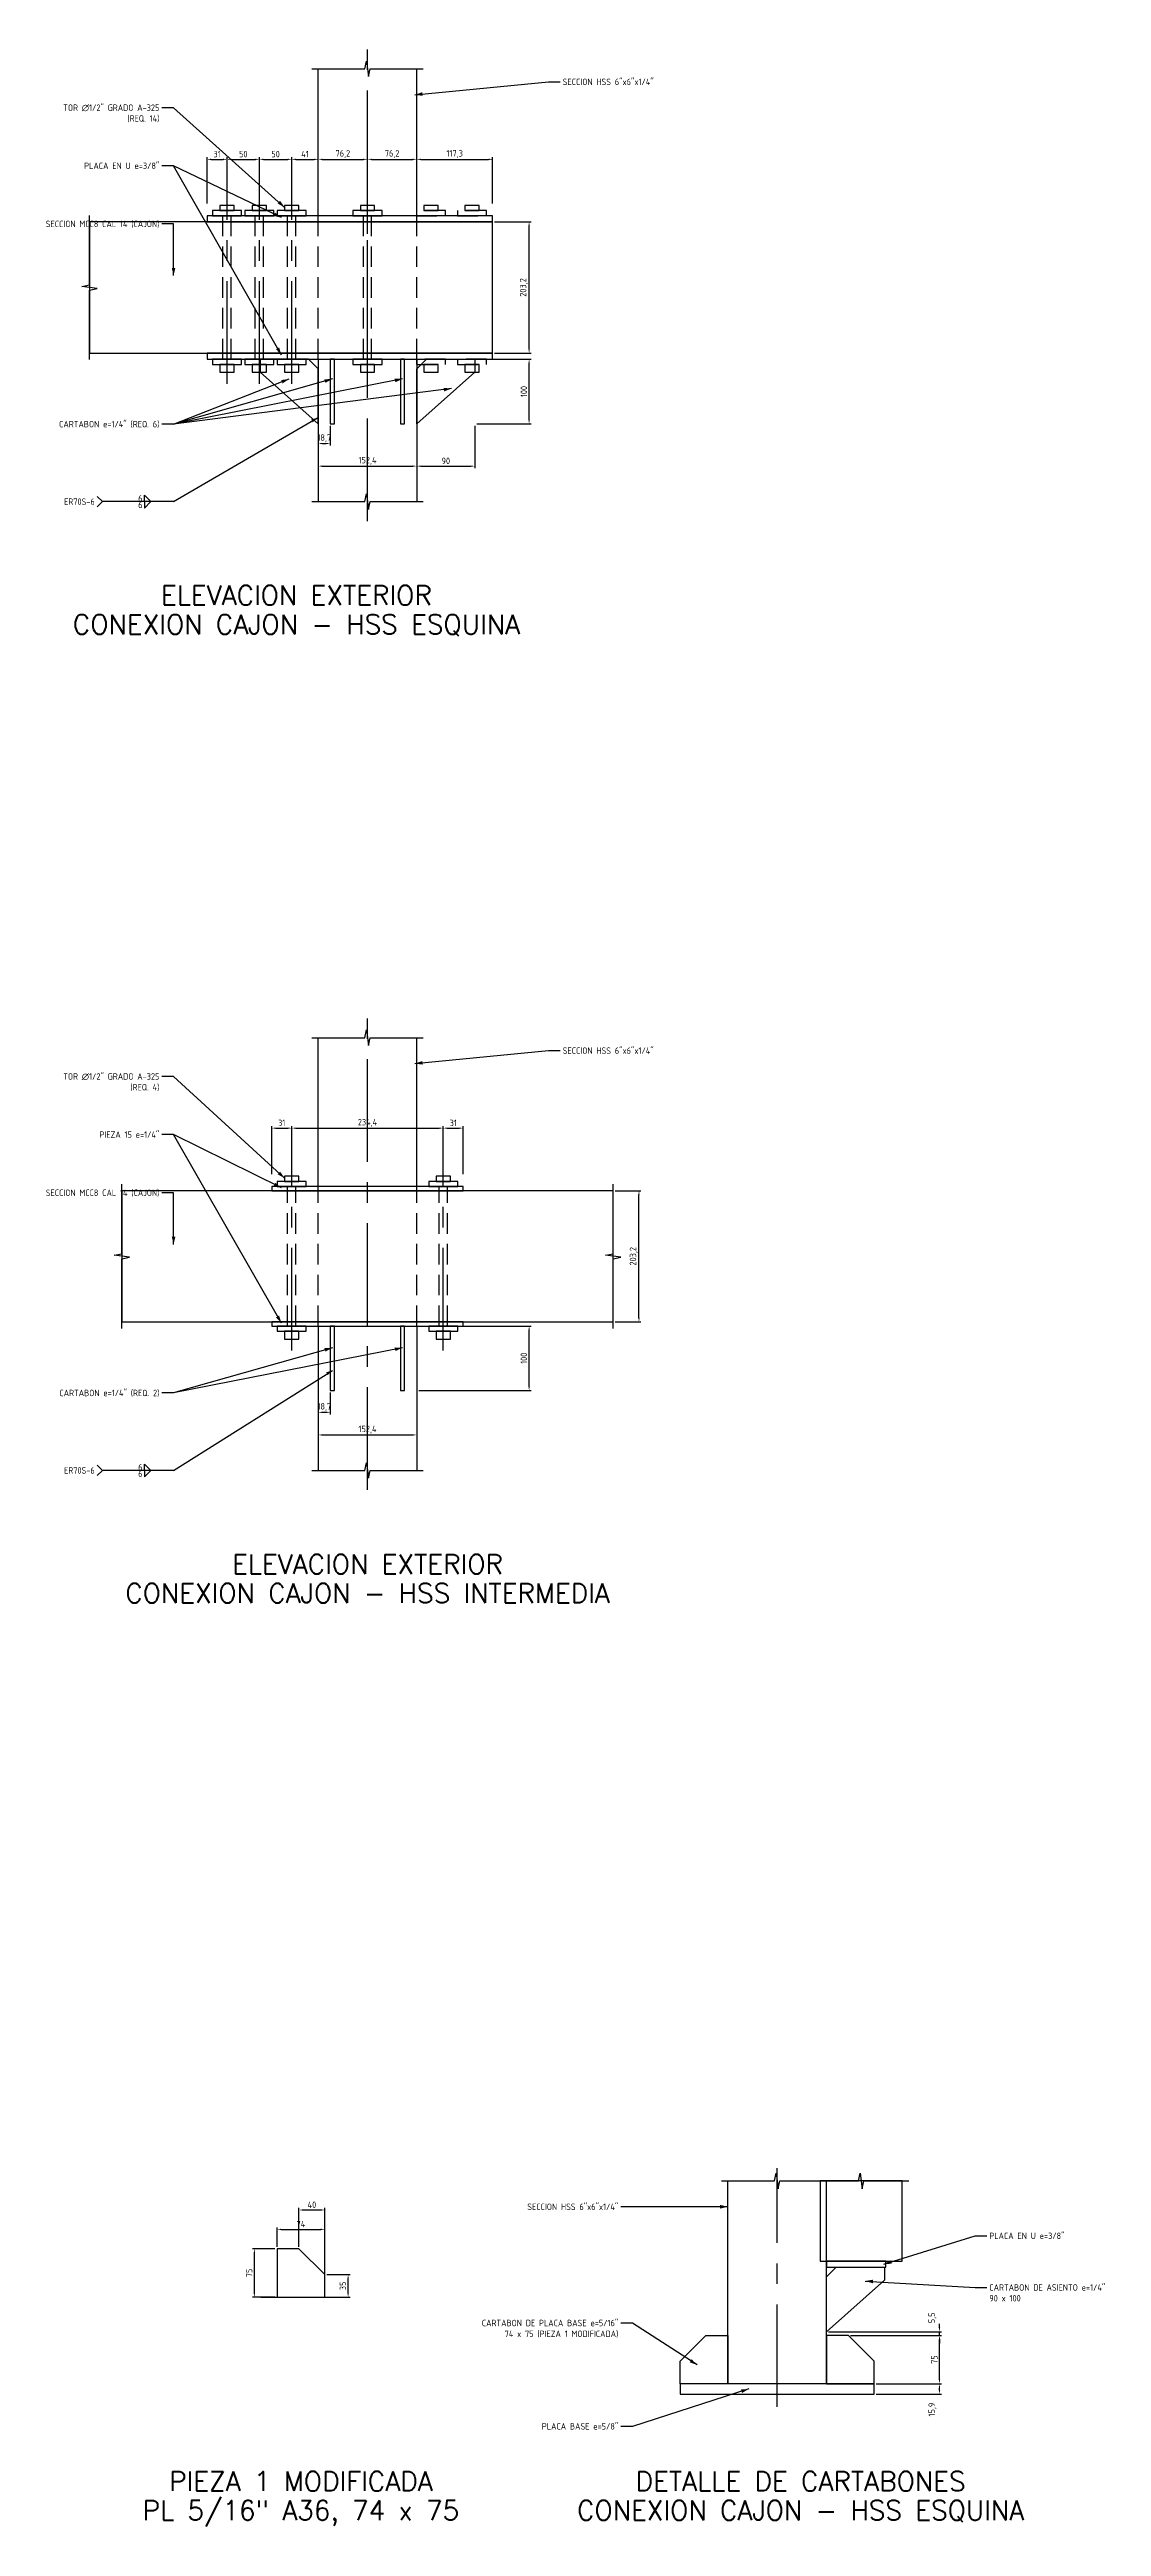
# Model space of a CAD drawing. Header units: millimetres. Extents: x -550 to 4085, y -3395 to 470.
# Drawn here: x 2458 to 4085, y -3365 to 470 of the extents above; entities that cross this region are included whole.
import ezdxf

# ---------------------------------------------------------------- set-up
doc = ezdxf.new("R2010")
doc.units = ezdxf.units.MM
doc.header["$LTSCALE"] = 5
doc.linetypes.add('CENTER', pattern=[50.8, 31.75, -6.35, 6.35, -6.35])
doc.linetypes.add('HIDDEN', pattern=[9.525, 6.35, -3.175])
doc.layers.add('TRAZO-01', color=8, linetype='Continuous')
doc.layers.add('TRAZOS-01', color=8, linetype='Continuous')
doc.styles.add('ISO Proportional', font='isocp.shx')
doc.styles.add('X200-000', font='simplex.shx')
doc.dimstyles.new('STD 05', dxfattribs={"dimscale": 5, "dimtxt": 2, "dimasz": 1.25, "dimexe": 0.625, "dimexo": 0.625, "dimtad": 1, "dimzin": 12, "dimtxsty": 'ISO Proportional', "dimcen": 2.5, "dimclrt": 2, "dimazin": 3, "dimtfac": 1, "dimtmove": 0, "dimatfit": 1})

msp = doc.modelspace()

# ---------------------------------------------------------------- linework, layer by layer
at = {"layer": 'TRAZOS-01', "color": 1, "linetype": 'CENTER'}
for p, q in [((2950, -260), (2950, 470)), ((2732.8, -47.465), (2732.8, 250.665)), ((2782.8, -47.465), (2782.8, 250.665)), ((2832.8, -47.465), (2832.8, 250.665)), ((2950, -47.465), (2950, 250.665)), ((2950, -1760), (2950, -1030)), ((2832.8, -1544.29), (2832.8, -1252.51)), ((3067.2, -1544.29), (3067.2, -1252.51)), ((3583.8, -3180), (3583.8, -2810)), ((2785, -3010), (2905, -3010))]:
    msp.add_line(p, q, dxfattribs=at)
at = {"layer": 'TRAZOS-01', "color": 7}
for p, q in [((2873.8, 212.725), (2873.8, 440)), ((3026.2, 212.725), (3026.2, 440)), ((2873.8, -9.525), (2873.8, -230)), ((3026.2, -9.525), (3026.2, -230)), ((2873.8, -1290.45), (2873.8, -1060)), ((3026.2, -1290.45), (3026.2, -1060)), ((2873.8, -1506.35), (2873.8, -1730)), ((3026.2, -1506.35), (3026.2, -1730)), ((3507.6, -3144.1), (3507.6, -2830)), ((3660, -3144.1), (3660, -2830))]:
    msp.add_line(p, q, dxfattribs=at)
at = {"layer": 'TRAZOS-01', "color": 2}
for p, q in [((3023.2, 400), (3230, 420)), ((3230, 420), (3248, 420)), ((2650, 380), (2632, 380)), ((2821.8, 225.665), (2650, 380)), ((2650, 290), (2632, 290)), ((2816.8, 209.725), (2650, 290)), ((2816.8, -3), (2650, 290)), ((2650, 200), (2632, 200)), ((2650, 120), (2650, 200)), ((2895.675, -40), (2650, -110)), ((3004.325, -40), (2650, -110)), ((2650, -110), (2828.8, -40)), ((3080, -55), (2650, -110)), ((2650, -110), (2632, -110)), ((3023.2, -1100), (3230, -1080)), ((3230, -1080), (3248, -1080)), ((2650, -1120), (2632, -1120)), ((2821.8, -1277.51), (2650, -1120)), ((2650, -1210), (2632, -1210)), ((2816.8, -1292.45), (2650, -1210)), ((2816.8, -1502), (2650, -1210)), ((2650, -1300), (2632, -1300)), ((2650, -1380), (2650, -1300)), ((2895.675, -1540), (2650, -1610)), ((3004.325, -1540), (2650, -1610)), ((2650, -1610), (2632, -1610)), ((3360, -2870), (3342, -2870)), ((3507.6, -2870), (3360, -2870)), ((3748.8, -2959), (3890, -2915)), ((3890, -2915), (3908, -2915)), ((3720, -2985), (3890, -2995)), ((3890, -2995), (3908, -2995)), ((3360, -3050), (3342, -3050)), ((3460, -3115), (3360, -3050)), ((3540, -3152), (3360, -3210)), ((3360, -3210), (3342, -3210))]:
    msp.add_line(p, q, dxfattribs=at)
at = {"layer": 'TRAZOS-01', "color": 3, "linetype": 'HIDDEN'}
for p, q in [((2726.45, -9.525), (2726.45, 212.725)), ((2739.15, -9.525), (2739.15, 212.725)), ((2776.45, -9.525), (2776.45, 212.725)), ((2789.15, -9.525), (2789.15, 212.725)), ((2826.45, -9.525), (2826.45, 212.725)), ((2839.15, -9.525), (2839.15, 212.725)), ((2943.65, -9.525), (2943.65, 212.725)), ((2956.35, -9.525), (2956.35, 212.725)), ((2826.45, -1506.35), (2826.45, -1290.45)), ((2839.15, -1506.35), (2839.15, -1290.45)), ((3060.85, -1506.35), (3060.85, -1290.45)), ((3073.55, -1506.35), (3073.55, -1290.45))]:
    msp.add_line(p, q, dxfattribs=at)
at = {"layer": 'TRAZOS-01', "color": 7, "linetype": 'HIDDEN'}
for p, q in [((2873.8, -9.525), (2873.8, 212.725)), ((3026.2, -9.525), (3026.2, 212.725)), ((2873.8, -1506.35), (2873.8, -1290.45)), ((3026.2, -1506.35), (3026.2, -1290.45))]:
    msp.add_line(p, q, dxfattribs=at)
at = {"layer": 'TRAZOS-01', "color": 5}
for p, q in [((2650, -230), (2872.8, -100)), ((2540, -230), (2532, -222)), ((2540, -230), (2532, -238)), ((2650, -230), (2540, -230)), ((2650, -1730), (2895.675, -1575)), ((2540, -1730), (2532, -1722)), ((2540, -1730), (2532, -1738)), ((2650, -1730), (2540, -1730))]:
    msp.add_line(p, q, dxfattribs=at)
at = {"layer": 'TRAZOS-01'}
for points in [[(2863.8, 440), (2946, 440), (2948.5, 452), (2951.5, 428), (2954, 440), (3036.2, 440)], [(2520, -10), (2520, 97.6), (2532, 100.1), (2508, 103.1), (2520, 105.6), (2520, 213.2)], [(2863.8, -230), (2946, -230), (2948.5, -218), (2951.5, -242), (2954, -230), (3036.2, -230)], [(2863.8, -1060), (2946, -1060), (2948.5, -1048), (2951.5, -1072), (2954, -1060), (3036.2, -1060)], [(2570, -1510), (2570, -1402.4), (2582, -1399.9), (2558, -1396.9), (2570, -1394.4), (2570, -1286.8)], [(3330, -1510), (3330, -1402.4), (3342, -1399.9), (3318, -1396.9), (3330, -1394.4), (3330, -1286.8)], [(2863.8, -1730), (2946, -1730), (2948.5, -1718), (2951.5, -1742), (2954, -1730), (3036.2, -1730)], [(3497.6, -2830), (3579.8, -2830), (3582.3, -2818), (3585.3, -2842), (3587.8, -2830), (3670, -2830)], [(3640.3, -2830), (3709.8, -2830), (3712.3, -2818), (3715.3, -2842), (3717.8, -2830), (3787.3, -2830)]]:
    msp.add_lwpolyline(points, dxfattribs=at)
at = {"layer": 'TRAZOS-01', "color": 4}
for points in [[(2520, 0), (3143.5, 0), (3143.5, 203.2), (2520, 203.2)], [(2570, -1500), (3330, -1500), (3330, -1296.8), (2570, -1296.8)], [(3650.3, -2954.1), (3777.3, -2954.1), (3777.3, -2830), (3650.3, -2830)]]:
    msp.add_lwpolyline(points, close=True, dxfattribs=at)
at = {"layer": 'TRAZOS-01', "color": 41}
for points in [[(2701.8, 203.2), (3143.5, 203.2), (3143.5, 212.725), (2701.8, 212.725)], [(2701.8, -9.525), (3143.5, -9.525), (3143.5, 0), (2701.8, 0)], [(2858.8, -9.525), (2783.8, -9.525), (2783.8, -29.525), (2873.8, -109.525), (2873.8, -24.525)], [(2892.5, -109.525), (2898.85, -109.525), (2898.85, -9.525), (2892.5, -9.525)], [(3001.15, -109.525), (3007.5, -109.525), (3007.5, -9.525), (3001.15, -9.525)], [(3041.2, -9.525), (3116.2, -9.525), (3116.2, -29.525), (3026.2, -109.525), (3026.2, -24.525)], [(2801.8, -1296.8), (3098.2, -1296.8), (3098.2, -1290.45), (2801.8, -1290.45)], [(2801.8, -1506.35), (3098.2, -1506.35), (3098.2, -1500), (2801.8, -1500)], [(2892.5, -1606.35), (2898.85, -1606.35), (2898.85, -1506.35), (2892.5, -1506.35)], [(3001.15, -1606.35), (3007.5, -1606.35), (3007.5, -1506.35), (3001.15, -1506.35)], [(2810, -3010), (2884, -3010), (2884, -2975), (2844, -2935), (2810, -2935)], [(3660, -2963.625), (3751.8, -2963.625), (3751.8, -2954.1), (3660, -2954.1)], [(3675, -2963.625), (3750, -2963.625), (3750, -2983.625), (3660, -3063.625), (3660, -2978.625)], [(3507.6, -3144.1), (3433.6, -3144.1), (3433.6, -3109.1), (3473.6, -3069.1), (3507.6, -3069.1)], [(3660, -3144.1), (3734, -3144.1), (3734, -3109.1), (3694, -3069.1), (3660, -3069.1)], [(3433.8, -3160), (3733.8, -3160), (3733.8, -3144.1), (3433.8, -3144.1)]]:
    msp.add_lwpolyline(points, close=True, dxfattribs=at)
at = {"layer": 'TRAZOS-01', "color": 3}
for points in [[(2710.3, 212.725), (2755.3, 212.725), (2755.3, 220.665), (2710.3, 220.665)], [(2721.8, 220.665), (2743.8, 220.665), (2743.8, 228.665), (2721.8, 228.665)], [(2760.3, 212.725), (2805.3, 212.725), (2805.3, 220.665), (2760.3, 220.665)], [(2771.8, 220.665), (2793.8, 220.665), (2793.8, 228.665), (2771.8, 228.665)], [(2810.3, 212.725), (2855.3, 212.725), (2855.3, 220.665), (2810.3, 220.665)], [(2821.8, 220.665), (2843.8, 220.665), (2843.8, 228.665), (2821.8, 228.665)], [(2927.5, 212.725), (2972.5, 212.725), (2972.5, 220.665), (2927.5, 220.665)], [(2939, 220.665), (2961, 220.665), (2961, 228.665), (2939, 228.665)], [(2710.3, -17.465), (2755.3, -17.465), (2755.3, -9.525), (2710.3, -9.525)], [(2721.8, -29.765), (2743.8, -29.765), (2743.8, -17.465), (2721.8, -17.465)], [(2760.3, -17.465), (2805.3, -17.465), (2805.3, -9.525), (2760.3, -9.525)], [(2771.8, -29.765), (2793.8, -29.765), (2793.8, -17.465), (2771.8, -17.465)], [(2810.3, -17.465), (2855.3, -17.465), (2855.3, -9.525), (2810.3, -9.525)], [(2821.8, -29.765), (2843.8, -29.765), (2843.8, -17.465), (2821.8, -17.465)], [(2927.5, -17.465), (2972.5, -17.465), (2972.5, -9.525), (2927.5, -9.525)], [(2939, -29.765), (2961, -29.765), (2961, -17.465), (2939, -17.465)], [(2810.3, -1290.45), (2855.3, -1290.45), (2855.3, -1282.51), (2810.3, -1282.51)], [(2821.8, -1282.51), (2843.8, -1282.51), (2843.8, -1274.51), (2821.8, -1274.51)], [(3044.7, -1290.45), (3089.7, -1290.45), (3089.7, -1282.51), (3044.7, -1282.51)], [(3056.2, -1282.51), (3078.2, -1282.51), (3078.2, -1274.51), (3056.2, -1274.51)], [(2810.3, -1514.29), (2855.3, -1514.29), (2855.3, -1506.35), (2810.3, -1506.35)], [(2821.8, -1526.59), (2843.8, -1526.59), (2843.8, -1514.29), (2821.8, -1514.29)], [(3044.7, -1514.29), (3089.7, -1514.29), (3089.7, -1506.35), (3044.7, -1506.35)], [(3056.2, -1526.59), (3078.2, -1526.59), (3078.2, -1514.29), (3056.2, -1514.29)]]:
    msp.add_lwpolyline(points, close=True, dxfattribs=at)
at = {"layer": 'TRAZOS-01', "color": 3, "linetype": 'HIDDEN'}
for points in [[(3025.7, 212.725), (3070.7, 212.725), (3070.7, 220.665), (3025.7, 220.665)], [(3037.2, 220.665), (3059.2, 220.665), (3059.2, 228.665), (3037.2, 228.665)], [(3089.2, 212.725), (3134.2, 212.725), (3134.2, 220.665), (3089.2, 220.665)], [(3100.7, 220.665), (3122.7, 220.665), (3122.7, 228.665), (3100.7, 228.665)], [(3025.7, -17.465), (3070.7, -17.465), (3070.7, -9.525), (3025.7, -9.525)], [(3037.2, -29.765), (3059.2, -29.765), (3059.2, -17.465), (3037.2, -17.465)], [(3089.2, -17.465), (3134.2, -17.465), (3134.2, -9.525), (3089.2, -9.525)], [(3100.7, -29.765), (3122.7, -29.765), (3122.7, -17.465), (3100.7, -17.465)]]:
    msp.add_lwpolyline(points, close=True, dxfattribs=at)
at = {"layer": 'TRAZOS-01', "color": 5}
for points in [[(2605, -230), (2605, -220), (2615, -230)], [(2605, -230), (2605, -240), (2615, -230)], [(2605, -1730), (2605, -1720), (2615, -1730)], [(2605, -1730), (2605, -1740), (2615, -1730)]]:
    msp.add_lwpolyline(points, close=True, dxfattribs=at)
at = {"layer": 'TRAZOS-01', "color": 2}
for points in [[(3023.2, 400), (3035.414, 398.368), (3034.875, 403.942)], [(2821.8, 225.665), (2814.744, 235.767), (2811.002, 231.601)], [(2816.8, 209.725), (2807.201, 217.452), (2804.773, 212.406)], [(2650, 120), (2652.8, 132), (2647.2, 132)], [(2816.8, -3), (2813.297, 8.814), (2808.43, 6.043)], [(2828.8, -40), (2818.647, -46.982), (2816.605, -41.767)], [(2895.675, -40), (2884.902, -45.981), (2883.367, -40.595)], [(3004.325, -40), (2993.095, -45.073), (2992.01, -39.579)], [(3080, -55), (3067.742, -53.745), (3068.452, -59.3)], [(3023.2, -1100), (3035.414, -1101.632), (3034.875, -1096.058)], [(2816.8, -1292.45), (2807.283, -1284.622), (2804.802, -1289.643)], [(2821.8, -1277.51), (2814.847, -1267.337), (2811.063, -1271.464)], [(2650, -1380), (2652.8, -1368), (2647.2, -1368)], [(2816.8, -1502), (2813.279, -1490.191), (2808.417, -1492.969)], [(2895.675, -1540), (2884.902, -1545.981), (2883.367, -1540.595)], [(3004.325, -1540), (2993.095, -1545.073), (2992.01, -1539.579)], [(3507.6, -2870), (3495.6, -2867.2), (3495.6, -2872.8)], [(3748.8, -2959), (3761.09, -2958.103), (3759.424, -2952.757)], [(3720, -2985), (3731.815, -2988.5), (3732.144, -2982.909)], [(3460, -3115), (3451.465, -3106.112), (3448.413, -3110.808)], [(3540, -3152), (3527.72, -3153.015), (3529.437, -3158.345)]]:
    msp.add_solid(points, dxfattribs=at)
at = {"layer": 'TRAZOS-01', "color": 5}
for points in [[(2872.8, -100), (2862.903, -102.88), (2865.423, -107.199)], [(2895.675, -1575), (2888.552, -1582.45), (2885.884, -1578.222)]]:
    msp.add_solid(points, dxfattribs=at)

# ---------------------------------------------------------------- texts
at = {"layer": 'TRAZO-01', "color": 7, "char_height": 30, "attachment_point": 2, "style": 'X200-000'}
for s, insert in [('ELEVACION EXTERIOR', (2840, -360)), ('CONEXION CAJON - HSS ESQUINA', (2840, -405)), ('ELEVACION EXTERIOR', (2950, -1860)), ('CONEXION CAJON - HSS INTERMEDIA', (2950, -1905)), ('PIEZA 1 MODIFICADA', (2847, -3280)), ('DETALLE DE CARTABONES', (3620, -3280)), ('PL 5/16" A36, 74 x 75', (2847, -3325)), ('CONEXION CAJON - HSS ESQUINA', (3620, -3325))]:
    msp.add_mtext(s, dxfattribs=dict(at, insert=insert))
at = {"layer": 'TRAZOS-01', "color": 2, "char_height": 10, "style": 'ISO Proportional'}
for s, insert, attachment_point in [('SECCION HSS 6"x6"x1/4"', (3252, 425), 1), ('TOR ∅1/2" GRADO A-325\\P(REQ. 14)', (2628, 385), 3), ('PLACA EN U e=3/8"', (2628, 295), 3), ('SECCION MCC8 CAL 14 (CAJON)', (2628, 205), 3), ('CARTABON e=1/4" (REQ. 6)', (2628, -105), 3), ('SECCION HSS 6"x6"x1/4"', (3252, -1075), 1), ('TOR ∅1/2" GRADO A-325\\P(REQ. 4)', (2628, -1115), 3), ('PIEZA 15 e=1/4"', (2628, -1205), 3), ('SECCION MCC8 CAL 14 (CAJON)', (2628, -1295), 3), ('CARTABON e=1/4" (REQ. 2)', (2628, -1605), 3), ('SECCION HSS 6"x6"x1/4"', (3338, -2865), 3), ('PLACA EN U e=3/8"', (3912, -2910), 1), ('CARTABON DE ASIENTO e=1/4"\\P90 x 100', (3912, -2990), 1), ('CARTABON DE PLACA BASE e=5/16"\\P74 x 75 (PIEZA 1 MODIFICADA)', (3338, -3045), 3), ('PLACA BASE e=5/8"', (3338, -3205), 3)]:
    msp.add_mtext(s, dxfattribs=dict(at, insert=insert, attachment_point=attachment_point))
at = {"layer": 'TRAZOS-01', "color": 5, "char_height": 10, "style": 'ISO Proportional'}
for s, insert, attachment_point in [('ER70S-6', (2528, -225), 3), ('6', (2602, -225), 6), ('6', (2602, -235), 6), ('ER70S-6', (2528, -1725), 3), ('6', (2602, -1725), 6), ('6', (2602, -1735), 6)]:
    msp.add_mtext(s, dxfattribs=dict(at, insert=insert, attachment_point=attachment_point))

# ---------------------------------------------------------------- dimensions: what is measured, and where the dimension line sits
at = {"layer": 'TRAZO-01'}
for base, p1, p2 in [((2701.8, 300), (2701.8, 228.66), (2732.8, 228.66)), ((2732.8, 300), (2732.8, 228.66), (2782.8, 228.66)), ((2782.8, 300), (2782.8, 228.66), (2832.8, 228.66)), ((2832.8, 300), (2832.8, 228.665), (2873.8, 228.665)), ((2873.8, 300), (2873.8, 228.665), (2950, 228.665)), ((2950, 300), (2950, 228.665), (3026.2, 228.665)), ((2873.8, -175), (2873.8, -109.525), (3026.2, -109.525)), ((3026.2, -175), (3026.2, -109.525), (3116.2, -109.525)), ((2801.8, -1200), (2801.8, -1274.51), (2832.8, -1274.51)), ((2832.8, -1200), (2832.8, -1274.51), (3067.2, -1274.51)), ((3067.2, -1200), (3067.2, -1274.51), (3098.2, -1274.51)), ((2873.8, -1675), (2873.8, -1606.35), (3026.2, -1606.35)), ((2844, -2875), (2844, -2935), (2884, -2975)), ((2810, -2905), (2810, -2935), (2884, -3010))]:
    msp.add_linear_dim(base=base, p1=p1, p2=p2, dimstyle='STD 05', dxfattribs=at).render()
msp.add_linear_dim(base=(3026.2, 300), p1=(3026.2, 228.7), p2=(3143.5, 228.7), dimstyle='STD 05', override={"dimrnd": 0.01}, dxfattribs=at).render()
for base, p1, p2 in [((3200, 0), (3143.5, 0), (3143.5, 203.2)), ((3200, -109.525), (3116.2, -109.525), (3116.2, -9.525)), ((3370, -1500), (3330, -1500), (3330, -1296.8)), ((3200, -1606.35), (3026.2, -1606.35), (3026.2, -1506.35)), ((2775, -3010), (2810, -3010), (2810, -2935)), ((2920, -3010), (2884, -3010), (2884, -2975)), ((3835, -3144.1), (3734, -3144.1), (3694, -3069.1))]:
    msp.add_linear_dim(base=base, p1=p1, p2=p2, angle=90, dimstyle='STD 05', dxfattribs=at).render()
for base, p1, p2 in [((2873.8, -140), (2873.8, -109.53), (2892.5, -109.53)), ((2873.8, -1640), (2873.8, -1606.35), (2892.5, -1606.35))]:
    msp.add_linear_dim(base=base, p1=p1, p2=p2, text='18,7', dimstyle='STD 05', override={"dimtix": 1}, dxfattribs=at).render()
msp.add_linear_dim(base=(3835, -3069.1), p1=(3694, -3069.1), p2=(3660, -3063.625), angle=90, location=(3824, -3042), text='5,5', dimstyle='STD 05', override={"dimtmove": 2}, dxfattribs=at).render()
msp.add_linear_dim(base=(3835, -3160), p1=(3733.8, -3160), p2=(3733.8, -3144.1), angle=90, location=(3824, -3184), dimstyle='STD 05', override={"dimtmove": 2}, dxfattribs=at).render()

doc.saveas('drawing.dxf')
